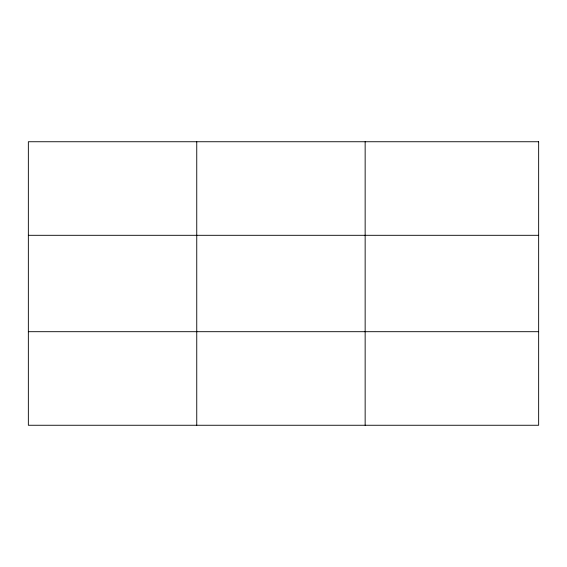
<?xml version="1.0" encoding="UTF-8"?>
<svg xmlns="http://www.w3.org/2000/svg" width="567" height="567" viewBox="0 0 567 567"><rect width="100%" height="100%" fill="white"/><g stroke="black" fill="none" stroke-linecap="round" stroke-linejoin="round"><path stroke-width="0.85" d="M196.749 425.257L196.749 141.743M365.148 425.257L365.148 141.743M28.35 235.305L538.65 235.305M28.35 331.695L538.65 331.695M538.65 141.743L538.65 425.257L28.35 425.257L28.35 141.743L538.65 141.743"/></g></svg>
